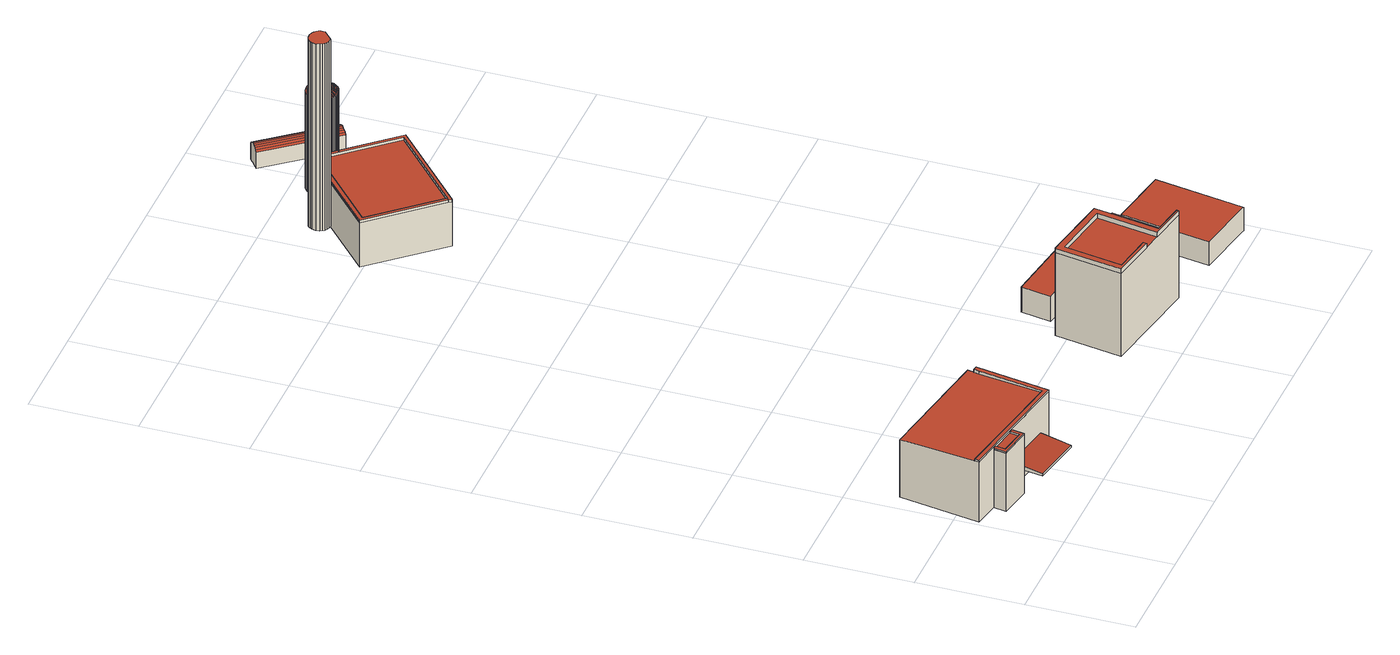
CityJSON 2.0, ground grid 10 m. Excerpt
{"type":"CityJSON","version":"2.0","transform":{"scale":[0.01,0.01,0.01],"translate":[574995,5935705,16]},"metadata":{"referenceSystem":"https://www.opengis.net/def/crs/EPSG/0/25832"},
"CityObjects":{
"building1":{"type":"Building","attributes":{"Grundfläche 2D":"97.627231","Grundhöhe NN":"16.037"},"children":["building1-1","building1-2","building1-3"],"geometry":[{"type":"Solid","lod":"3","boundaries":[[[[0,1,2,3,4,5]],[[6,7,8,9,10,11,12,13,14,15,16,17,18,19,18,20]],[[17,20,18]],[[21,20,17]],[[22,20,21]],[[11,10,9,8,23,24]],[[12,11,24,25]],[[3,2,1,0,26,27,28,29,16,15,14,13,12,25,30]],[[21,17,16,29,31]],[[22,21,31,32]],[[20,22,32,33]],[[6,20,33,34]],[[8,7,6,34,23]],[[4,3,30,35]],[[4,35,36,37,5]],[[26,0,5,37,36,28,27]],[[30,25,24,23,34,33,32,31,29,28,36,35]]]],"semantics":{"surfaces":[{"type":"RoofSurface"},{"type":"WallSurface"},{"type":"GroundSurface"}],"values":[[0,0,0,0,0,1,1,1,1,1,1,1,1,1,1,1,2]]}}]},
"building1-1":{"type":"BuildingInstallation","parents":["building1"],"geometry":[{"type":"MultiSurface","lod":"3","boundaries":[[[38,39,40,41,42,43,44,45]],[[0,1,42,41]],[[43,42,1,46]],[[44,43,46,47]],[[47,2,45,44]],[[2,3,38,45]],[[3,4,39,38]],[[4,5,40,39]],[[5,0,41,40]]],"semantics":{"surfaces":[{"type":"RoofSurface"},{"type":"WallSurface"}],"values":[0,1,1,1,1,1,1,1,1]}}]},
"building1-2":{"type":"BuildingInstallation","parents":["building1"],"geometry":[{"type":"MultiSurface","lod":"3","boundaries":[[[48,49,50,51,52,53,54,55,56,57,58,59,60]],[[12,13,14,15,16,56,55]],[[17,21,57,56,16]],[[21,22,58,57]],[[20,61,59,58,22]],[[48,60,59,61,62,18]],[[18,63,49,48]],[[19,64,65,51,50,49,63,66]],[[52,51,65,67]],[[53,52,67,10]],[[10,11,54,53]],[[11,12,55,54]]],"semantics":{"surfaces":[{"type":"RoofSurface"},{"type":"WallSurface"}],"values":[0,1,1,1,1,1,1,1,1,1,1,1]}}]},
"building1-3":{"type":"BuildingInstallation","parents":["building1"],"geometry":[{"type":"MultiSurface","lod":"3","boundaries":[[[37,68,69,70,26]],[[70,71,27,26]],[[68,37,26,27,72]],[[69,68,72,73]],[[70,69,73,71]],[[27,71,73,72]]],"semantics":{"surfaces":[{"type":"RoofSurface"},{"type":"WallSurface"},{"type":"OuterCeilingSurface"}],"values":[0,1,1,1,1,2]}}]},
"building2":{"type":"Building","attributes":{"Grundfläche 2D":"64.621652","Grundhöhe NN":"16.882"},"children":["building2-1"],"geometry":[{"type":"Solid","lod":"3","boundaries":[[[[74,75,76,77,78,79,80,81,82,83,84,85,86,87,88]],[[89,90,91,92,93,94,95]],[[96,97,98,99,100,101]],[[102,103,104,79,78,77]],[[104,100,80,79]],[[100,99,81,80]],[[99,98,82,81]],[[83,82,98,97]],[[84,83,97,96]],[[101,85,84,96]],[[101,105,86,85]],[[105,106,87,86]],[[106,107,108,109,75,74,88,87]],[[109,110,76,75]],[[110,102,77,76]],[[94,93,111,112]],[[95,94,112,113]],[[105,101,100,104,114,115]],[[106,105,115,111,93,116]],[[92,91,90,109,108,107,106,116,93]],[[95,117,110,109,90,89]],[[110,117,95,113,118,102]],[[114,104,103,102,118,119]],[[115,114,119,118,113,112,111]]]],"semantics":{"surfaces":[{"type":"RoofSurface"},{"type":"WallSurface"},{"type":"GroundSurface"}],"values":[[0,0,0,1,1,1,1,1,1,1,1,1,1,1,1,1,1,1,1,1,1,1,1,2]]}}]},
"building2-1":{"type":"BuildingInstallation","parents":["building2"],"geometry":[{"type":"MultiSurface","lod":"3","boundaries":[[[120,117,121,122,123,124,116]],[[117,95,89,121]],[[89,125,122,121]],[[123,122,125,91]],[[116,124,123,91,92,93]],[[94,120,116,93]],[[94,95,117,120]]],"semantics":{"surfaces":[{"type":"RoofSurface"},{"type":"WallSurface"}],"values":[0,1,1,1,1,1,1]}}]},
"building3":{"type":"Building","attributes":{"Grundfläche 2D":"22.540689","Grundhöhe NN":"16.495"},"geometry":[{"type":"Solid","lod":"3","boundaries":[[[[126,127,128,129]],[[130,131,129,128]],[[131,132,126,129]],[[132,133,127,126]],[[133,130,128,127]],[[133,132,131,130]]]],"semantics":{"surfaces":[{"type":"RoofSurface"},{"type":"WallSurface"},{"type":"GroundSurface"}],"values":[[0,1,1,1,1,2]]}}]},
"building4":{"type":"Building","attributes":{"Grundfläche 2D":"2.847819","Grundhöhe NN":"17.256"},"geometry":[{"type":"Solid","lod":"3","boundaries":[[[[134,135,136,137,138,139,140,141,142,143,144,145,146,147,148,149,150,151,152]],[[153,154,138,137]],[[154,155,139,138]],[[155,156,140,139]],[[156,157,141,140]],[[157,158,142,141]],[[158,159,143,142]],[[159,160,144,143]],[[160,161,145,144]],[[161,162,146,145]],[[162,163,147,146]],[[163,164,148,147]],[[164,165,149,148]],[[165,166,150,149]],[[166,167,151,150]],[[167,168,152,151]],[[168,169,134,152]],[[169,170,135,134]],[[170,171,136,135]],[[171,153,137,136]],[[166,165,164,163,162,161,160,159,158,157,156,155,154,153,171,170,169,168,167]]]],"semantics":{"surfaces":[{"type":"RoofSurface"},{"type":"WallSurface"},{"type":"GroundSurface"}],"values":[[0,1,1,1,1,1,1,1,1,1,1,1,1,1,1,1,1,1,1,1,2]]}}]},
"building5":{"type":"Building","attributes":{"Grundfläche 2D":"88.691536","Grundhöhe NN":"17.186"},"children":["building5-1","building5-2"],"geometry":[{"type":"Solid","lod":"3","boundaries":[[[[172,173,174,175,176,177,178,179]],[[177,176,180,181]],[[182,183,184,173,172,179,178,177,181,185]],[[175,174,173,184,186]],[[176,175,186,180]],[[183,182,185,181,180,186,184]]]],"semantics":{"surfaces":[{"type":"RoofSurface"},{"type":"WallSurface"},{"type":"GroundSurface"}],"values":[[0,1,1,1,1,2]]}}]},
"building5-1":{"type":"BuildingInstallation","parents":["building5"],"geometry":[{"type":"MultiSurface","lod":"3","boundaries":[[[187,188,189,190,191,192,193,194]],[[191,190,195,196]],[[196,197,192,191]],[[178,179,172,173,188,187,194,193]],[[173,174,189,188]]],"semantics":{"surfaces":[{"type":"RoofSurface"},{"type":"WallSurface"}],"values":[0,1,1,1,1]}}]},
"building5-2":{"type":"BuildingInstallation","parents":["building5"],"geometry":[{"type":"MultiSurface","lod":"3","boundaries":[[[198,190,189,199,200,201,193,192]],[[175,176,200,199]],[[176,177,201,200]],[[177,178,193,201]],[[192,197,202,198]],[[195,190,198,202]],[[174,175,199,189]]],"semantics":{"surfaces":[{"type":"RoofSurface"},{"type":"WallSurface"}],"values":[0,1,1,1,1,1,1]}}]},
"building6":{"type":"Building","attributes":{"Grundfläche 2D":"51.361272","Grundhöhe NN":"16.856"},"geometry":[{"type":"Solid","lod":"3","boundaries":[[[[203,204,205,206,207]],[[204,203,208,209]],[[205,204,209,210]],[[206,205,210,211]],[[203,207,206,211,212,208]],[[211,210,209,208,212]]]],"semantics":{"surfaces":[{"type":"RoofSurface"},{"type":"WallSurface"},{"type":"GroundSurface"}],"values":[[0,1,1,1,1,2]]}}]},
"building7":{"type":"Building","attributes":{"Grundfläche 2D":"6.419708","Grundhöhe NN":"17.181"},"children":["building7-1"],"geometry":[{"type":"Solid","lod":"3","boundaries":[[[[213,214,215,216,217,218,219,220,221,222,223,224,225,226,227,228,229,230,231,232,233,234,235,236,237,238,239,240,241,242,243,244,245,246,247,248,249,250,251,252,253,254,255,256,257,258,259,260,261,262,263,264,265,266,267,268,269,270,271,272,273,274,275,276,277,278,279,280,281,282,283,284,285,286,287,288,289,290,291,292]],[[293,239,238,237,294,295]],[[296,241,240,239,293,297]],[[298,243,242,241,296,299]],[[237,236,300,294]],[[300,236,235,234,301,302]],[[303,245,244,243,298,304]],[[305,247,246,245,303,306]],[[248,247,305,307]],[[308,250,249,248,307,309]],[[310,252,251,250,308,311]],[[253,252,310,312]],[[313,255,254,253,312,314]],[[315,257,256,255,313,316]],[[258,257,315,317]],[[259,258,317,318]],[[319,261,260,259,318,320]],[[321,263,262,261,319,322]],[[323,265,264,263,321,324]],[[266,265,323,325]],[[267,266,325,326]],[[327,269,268,267,326,328]],[[329,271,270,269,327,330]],[[331,273,272,271,329,332]],[[333,275,274,273,331,334]],[[335,277,276,275,333,336]],[[337,279,278,277,335,338]],[[339,281,280,279,337,340]],[[341,283,282,281,339,342]],[[343,285,284,283,341,344]],[[345,287,286,285,343,346]],[[288,287,345,347]],[[348,290,289,288,347,349]],[[350,292,291,290,348,351]],[[352,214,213,292,350,353]],[[215,214,352,354]],[[216,215,354,355]],[[356,218,217,216,355,357]],[[358,220,219,218,356,359]],[[221,220,358,360]],[[222,221,360,361]],[[362,224,223,222,361,363]],[[364,226,225,224,362,365]],[[366,228,227,226,364,367]],[[368,230,229,228,366,369]],[[370,232,231,230,368,371]],[[301,234,233,232,370,372]],[[369,366,367,364,365,362,363,361,360,358,359,356,357,355,354,352,353,350,351,348,349,347,345,346,343,344,341,342,339,340,337,338,335,336,333,334,331,332,329,330,327,328,326,325,323,324,321,322,319,320,318,317,315,316,313,314,312,310,311,308,309,307,305,306,303,304,298,299,296,297,293,295,294,300,302,301,372,370,371,368]]]],"semantics":{"surfaces":[{"type":"RoofSurface"},{"type":"WallSurface"},{"type":"GroundSurface"}],"values":[[0,1,1,1,1,1,1,1,1,1,1,1,1,1,1,1,1,1,1,1,1,1,1,1,1,1,1,1,1,1,1,1,1,1,1,1,1,1,1,1,1,1,1,1,1,1,1,2]]}}]},
"building7-1":{"type":"BuildingInstallation","parents":["building7"],"geometry":[{"type":"MultiSurface","lod":"3","boundaries":[[[373,374,375,376,377,378]],[[379,380,381,382,383,384,385,386]],[[387,386,385,384]],[[388,389,390,391,392,382,381,380]],[[393,394,395,396,397,398,399]],[[400,397,396,401,402,403,404]],[[404,403,402,405,406,407]],[[408,406,405,409,410,411,412]],[[413,412,411,410,414,415,416,417]],[[418,419,420,421]],[[422,423,424,425,426,427,428]],[[429,430,431,432,433,428,427,426]],[[430,434,435,436,437,438,432,431]],[[439,440,441,442,437,436,435]],[[443,444,445,446,447,448,441,440]],[[449,450,446,445,444,451,452,453]],[[452,451,454,453]],[[455,456,457,458,459,460,461,462]],[[463,462,461,460,464,465,466,467]],[[468,469,470,471,472,473,474,475]],[[476,473,472,471,477,478,479,480]],[[481,482,483,484,485,486,487,488]],[[489,490,491,492,493,484,483,482]],[[494,495,496]],[[497,498,499,494,500,501,502]],[[494,499,495]],[[503,504,505,506,507,508,509,510]],[[511,512,513,514,506,505,504]],[[515,516,517,518,519,520,521,522,523]],[[524,525,526,527,528,518,517,516]],[[529,530,531,532,533,527,526,525]],[[534,374,373,535,536,537,538]],[[539,540,541,446,450,449,453,456]],[[540,539,542,543,541]],[[462,544,545,539,456,455]],[[545,544,546,542,539]],[[547,544,462,463,467]],[[544,547,548,546]],[[475,549,547,467,550]],[[547,549,551,548]],[[473,552,549,475,474]],[[552,553,551,549]],[[480,554,552,473,476]],[[554,555,553,552]],[[556,557,554,480,558,559]],[[557,560,555,554]],[[556,560,557]],[[561,556,559,562,486]],[[556,561,563,560]],[[564,565,561,486,485,484]],[[561,565,564,566,563]],[[492,567,568,564,484,493]],[[564,568,567,569,566]],[[498,570,567,492,571]],[[567,570,572,569]],[[573,574,570,498,497,502]],[[574,572,570]],[[574,573,575,572]],[[508,576,573,502,577]],[[576,578,575,573]],[[579,576,508,507,506]],[[576,579,580,578]],[[581,579,506,582,583]],[[579,581,584,580]],[[585,581,583,586,587]],[[581,585,588,584]],[[589,585,587,590,521]],[[585,589,591,588]],[[592,589,521,519,518]],[[589,592,593,591]],[[527,594,592,518,528]],[[592,594,595,593]],[[532,596,594,527,533]],[[594,596,597,595]],[[598,599,596,532,600,536]],[[596,599,601,597]],[[598,601,599]],[[602,598,536,535,373]],[[598,602,603,601]],[[604,605,602,373,378]],[[605,604,606,603,602]],[[607,608,604,378,609]],[[604,608,607,610,606]],[[384,611,607,609,612]],[[611,613,610,607]],[[614,615,611,384,383,382]],[[615,614,616,613,611]],[[617,614,382,392,391]],[[614,617,618,616]],[[619,617,391,620,399]],[[619,621,618,617]],[[397,622,619,399,398]],[[619,622,623,621]],[[404,624,622,397,400]],[[622,624,625,623]],[[406,626,624,404,407]],[[626,627,625,624]],[[412,628,626,406,408]],[[628,629,627,626]],[[417,630,628,412,413]],[[630,631,629,628]],[[632,630,417,633,634]],[[632,635,631,630]],[[421,636,637,632,634,638]],[[637,636,639,635,632]],[[640,641,636,421,642]],[[636,641,643,639]],[[422,644,641,640,645]],[[641,644,646,643]],[[647,648,644,422,428]],[[648,647,649,646,644]],[[647,428,433,650]],[[650,651,649,647]],[[437,652,650,433,432,438]],[[652,653,651,650]],[[654,655,652,437,442]],[[652,655,654,656,653]],[[446,541,657,654,442,448,447]],[[657,541,658,656,654]],[[543,658,541]],[[458,457,456,453,454,451]],[[466,465,659,469,468,475,550,467]],[[558,480,479,478,660,661,662,559]],[[562,559,662,661,663,488,487,486]],[[571,492,491,490,664,496,495,498]],[[495,499,498]],[[577,502,501,500,665,510,509,508]],[[583,582,506,514,513]],[[586,583,513,512,666,667,668,587]],[[668,667,669,523,522,521,590,587]],[[521,520,519]],[[600,532,531,530,670,538,537,536]],[[671,672,673,609,378,377,376]],[[612,609,673,672,674,386,387,384]],[[620,391,390,389,675,394,393,399]],[[676,677,678,634,633,417,416,415]],[[419,418,421,638,634,678,677]],[[679,680,681,640,642,421,420,419]],[[645,640,681,680,682,424,423,422]],[[442,441,448]],[[683,684,685,686]],[[687,688,684,683]],[[689,686,685,690]],[[689,690,691,692]],[[693,692,691,694]],[[695,693,694,696]],[[695,696,697]],[[698,697,696,699,700]],[[701,702,703,700,699,704]],[[704,705,701]],[[706,701,705,707,708]],[[709,708,707,710,711]],[[711,710,712]],[[710,713,712]],[[714,712,713,715,716]],[[717,716,715,718,719]],[[720,719,718,721,722]],[[722,721,723,724]],[[725,724,723,726]],[[727,725,726,728]],[[729,727,728,730]],[[731,729,730,732]],[[733,731,732,734,735]],[[736,735,734,737]],[[738,736,737,739]],[[740,741,738,739,742]],[[743,744,740,742,745]],[[743,745,746,747]],[[748,749,747,746,750]],[[751,748,750,752,753]],[[753,752,754]],[[755,754,752,756]],[[757,755,756,758]],[[759,757,758,760]],[[759,760,761,762]],[[763,762,761,764]],[[765,763,764,766]],[[765,766,767]],[[767,766,768]],[[768,766,769,770]],[[771,770,769,772,773]],[[774,773,772,775]],[[776,777,774,775,778]],[[779,780,687,683,686,689,692,693,695,697,698,700,703,702,701,706,708,709,711,712,714,716,717,719,720,722,724,725,727,729,731,733,735,736,738,741,740,744,743,747,749,748,751,753,754,755,757,759,762,763,765,767,768,770,771,773,774,777,776,781,782,783,784]],[[781,776,778,785,782]],[[782,785,786,783]],[[784,783,786,787,779]],[[780,779,787,688]],[[780,688,687]],[[690,685,542,546]],[[542,685,684,658,543]],[[690,546,548,691]],[[694,691,548,551]],[[696,694,551,553]],[[699,696,553,555]],[[704,699,555,560]],[[705,704,560,563]],[[707,705,563,566]],[[710,707,566,569]],[[713,710,569,572]],[[715,713,572,575]],[[718,715,575,578]],[[721,718,578,580]],[[721,580,584,723]],[[723,584,588,726]],[[728,726,588,591]],[[730,728,591,593]],[[730,593,595,732]],[[732,595,597,734]],[[737,734,597,601]],[[739,737,601,603]],[[742,739,603,606]],[[742,606,610,745]],[[746,745,610,613]],[[746,613,616,750]],[[752,750,616,618]],[[756,752,618,621]],[[758,756,621,623]],[[760,758,623,625]],[[761,760,625,627]],[[764,761,627,629]],[[764,629,631,766]],[[769,766,631,635]],[[769,635,639,772]],[[775,772,639,643]],[[778,775,643,646]],[[785,778,646,649]],[[785,649,651,786]],[[787,786,651,653]],[[787,653,656,688]],[[684,688,656,658]],[[788,789,790,389,388,380]],[[790,791,792,394,675,389]],[[792,793,794,396,395,394]],[[794,795,796,402,401,396]],[[797,405,402,796]],[[798,799,800,672,671,376]],[[800,801,802,386,674,672]],[[802,803,788,380,379,386]],[[804,805,477,471]],[[805,806,478,477]],[[806,807,808,661,660,478]],[[808,809,810,488,663,661]],[[810,811,812,482,481,488]],[[812,813,814,490,489,482]],[[815,496,664,490,814,816]],[[815,817,494,496]],[[817,818,500,494]],[[818,819,820,510,665,500]],[[510,820,821,504,503]],[[821,822,823,512,511,504]],[[823,824,825,667,666,512]],[[667,825,826,523,669]],[[826,827,515,523]],[[827,828,516,515]],[[828,829,830,525,524,516]],[[830,831,832,530,529,525]],[[832,833,834,538,670,530]],[[834,835,836,374,534,538]],[[836,837,798,376,375,374]],[[797,838,839,410,409,405]],[[839,840,841,415,414,410]],[[841,842,843,677,676,415]],[[843,844,419,677]],[[844,845,846,680,679,419]],[[847,424,682,680,846,848]],[[849,426,425,424,847,850]],[[849,851,429,426]],[[851,852,430,429]],[[434,430,852,853]],[[853,854,435,434]],[[854,855,439,435]],[[855,856,440,439]],[[856,857,858,444,443,440]],[[858,859,860,458,451,444]],[[860,861,862,460,459,458]],[[863,465,464,460,862,864]],[[863,865,866,469,659,465]],[[866,867,804,471,470,469]]],"semantics":{"surfaces":[{"type":"RoofSurface"},{"type":"WallSurface"}],"values":[0,0,0,0,0,0,0,0,0,0,0,0,0,0,0,0,0,0,0,0,0,0,0,0,0,0,0,0,0,0,0,0,0,0,0,0,0,0,0,0,0,0,0,0,0,0,0,0,0,0,0,0,0,0,0,0,0,0,0,0,0,0,0,0,0,0,0,0,0,0,0,0,0,0,0,0,0,0,0,0,0,0,0,0,0,0,0,0,0,0,0,0,0,0,0,0,0,0,0,0,0,0,0,0,0,0,0,0,0,0,0,0,0,0,0,0,0,0,0,0,0,0,0,0,0,0,0,0,0,0,0,0,0,0,0,0,0,0,0,0,0,0,0,0,0,0,0,0,0,0,0,0,0,0,0,0,0,0,0,0,0,0,0,0,0,0,0,0,0,0,0,0,0,0,0,0,0,0,0,0,0,0,0,0,0,0,0,0,0,0,0,0,0,0,0,0,0,0,0,0,0,0,0,0,0,0,0,0,0,0,0,0,0,0,0,0,0,0,0,0,0,0,0,0,0,0,0,0,0,0,0,1,1,1,1,1,1,1,1,1,1,1,1,1,1,1,1,1,1,1,1,1,1,1,1,1,1,1,1,1,1,1,1,1,1,1,1,1,1,1,1,1,1,1,1,1,1,1,1]}}]},
"building8":{"type":"Building","attributes":{"Grundfläche 2D":"12.125253","Grundhöhe NN":"16.874"},"geometry":[{"type":"Solid","lod":"3","boundaries":[[[[868,869,870,871]],[[872,869,868,873]],[[874,872,873,875]],[[876,874,875,877]],[[878,876,877,879]],[[880,878,879,881]],[[882,880,881,883]],[[884,882,883,885]],[[871,870,886,887]],[[888,889,890,891,892,893,894,885,883,881,879,877,875,873,868,871,887,895]],[[884,885,894,896]],[[897,898,899,886,870,869,872,874,876,878,880,882,884,896,900]],[[898,897,900,896,894,893,892,891,890,889,888,895,887,886,899]]]],"semantics":{"surfaces":[{"type":"RoofSurface"},{"type":"WallSurface"},{"type":"GroundSurface"}],"values":[[0,0,0,0,0,0,0,0,1,1,1,1,2]]}}]}
},
"vertices":[
[603,688,605],[569,694,605],[326,736,605],[294,741,605],[273,619,605],[582,566,605],[1340,1349,605],[1331,1350,605],[172,1544,597],[161,1479,600],[52,825,621],[45,786,622],[45,783,622],[294,741,622],[603,688,622],[1092,605,622],[1242,580,622],[1249,621,621],[1312,1237,609],[646,724,621],[1329,1285,607],[1360,1278,600],[1361,1279,599],[172,1544,4],[45,786,4],[45,783,4],[603,688,291],[603,688,241],[603,688,4],[1242,580,4],[294,741,4],[1360,1278,4],[1361,1279,4],[1329,1285,4],[1340,1349,4],[273,619,4],[582,566,4],[582,566,279],
[294,741,620],[273,619,620],[582,566,620],[603,688,620],[569,694,620],[553,600,620],[309,641,620],[326,736,620],[553,600,605],[309,641,605],
[1312,1237,640],[1209,628,640],[580,735,640],[577,735,640],[576,736,640],[52,825,640],[45,786,640],[45,783,640],[1242,580,640],[1360,1278,640],[1361,1279,640],[1321,1286,640],[1319,1277,640],[1321,1286,607],[1319,1277,608],[1209,628,621],[580,735,621],[577,735,621],[1106,645,621],[576,736,621],
[553,391,262],[1042,305,261],[1092,605,291],[1092,605,241],[553,391,241],[1042,305,241],
[3615,300,989],[3360,342,989],[3464,960,989],[2789,1073,989],[2788,1071,989],[2682,437,989],[3115,364,989],[3121,396,989],[2740,457,989],[2834,1004,989],[3397,911,989],[3298,334,989],[3670,271,989],[3673,290,989],[3616,300,989],[3454,901,669],[3360,342,669],[3615,300,669],[3616,300,669],[3673,290,669],[3777,908,669],[3464,960,669],[3397,911,944],[2834,1004,944],[2740,457,944],[3121,396,944],[3115,364,944],[3298,334,944],[2789,1073,944],[2788,1071,944],[2682,437,944],[3670,271,944],[3673,290,944],[3616,300,944],[3615,300,944],[3360,342,944],[3464,960,944],[3673,290,88],[3777,908,88],[3464,960,88],[2682,437,88],[3670,271,88],[3673,290,750],[3464,960,750],[2789,1073,88],[2788,1071,88],
[3777,908,750],[3454,901,750],[3708,859,750],[3615,300,750],[3616,300,750],[3708,859,669],
[3075,1480,309],[3027,1198,309],[3802,1065,341],[3851,1347,341],[3802,1065,50],[3851,1347,50],[3075,1480,50],[3027,1198,50],
[2142,7438,2053],[2159,7425,2053],[2178,7416,2053],[2216,7410,2053],[2310,7494,2053],[2309,7533,2053],[2302,7552,2053],[2290,7570,2053],[2275,7585,2053],[2258,7597,2053],[2221,7607,2053],[2183,7603,2053],[2164,7595,2053],[2146,7583,2053],[2132,7567,2053],[2122,7549,2053],[2113,7511,2053],[2120,7474,2053],[2129,7455,2053],[2216,7410,126],[2310,7494,126],[2309,7533,126],[2302,7552,126],[2290,7570,126],[2275,7585,126],[2258,7597,126],[2221,7607,126],[2183,7603,126],[2164,7595,126],[2146,7583,126],[2132,7567,126],[2122,7549,126],[2113,7511,126],[2120,7474,126],[2129,7455,126],[2142,7438,126],[2159,7425,126],[2178,7416,126],
[2216,7410,575],[1729,6976,575],[2271,6368,575],[2293,6343,575],[3074,7040,575],[2510,7672,575],[2486,7650,575],[2337,7518,575],[3074,7040,119],[2510,7672,119],[2337,7518,119],[2216,7410,119],[1729,6976,119],[2486,7650,119],[2293,6343,119],
[2216,7410,600],[1729,6976,600],[2271,6368,600],[2295,6389,600],[1776,6971,600],[2509,7624,600],[2486,7650,600],[2337,7518,600],[2295,6389,575],[1776,6971,575],[2509,7624,575],
[3027,7042,600],[2293,6343,600],[3074,7040,600],[2510,7672,600],[3027,7042,575],
[4809,91,329],[4951,936,329],[4359,1035,329],[4218,190,329],[4794,94,329],[4809,91,86],[4951,936,86],[4359,1035,86],[4218,190,86],[4794,94,86],
[2635,7617,1112],[2641,7606,1112],[2643,7603,1112],[2652,7591,1112],[2655,7588,1112],[2666,7577,1112],[2669,7575,1112],[2681,7565,1112],[2685,7563,1112],[2699,7554,1112],[2703,7553,1112],[2718,7547,1112],[2722,7546,1112],[2738,7542,1112],[2742,7541,1112],[2758,7540,1112],[2762,7540,1112],[2778,7541,1112],[2782,7541,1112],[2797,7544,1112],[2801,7545,1112],[2815,7550,1112],[2819,7552,1112],[2831,7558,1112],[2858,7577,1112],[2862,7582,1112],[2880,7601,1112],[2882,7606,1112],[2889,7617,1112],[2891,7620,1112],[2896,7634,1112],[2898,7638,1112],[2902,7653,1112],[2903,7657,1112],[2905,7672,1112],[2905,7693,1112],[2903,7709,1112],[2902,7713,1112],[2897,7729,1112],[2896,7733,1112],[2888,7751,1112],[2879,7765,1112],[2877,7768,1112],[2867,7780,1112],[2864,7783,1112],[2853,7793,1112],[2850,7796,1112],[2840,7803,1112],[2836,7806,1112],[2812,7817,1112],[2806,7819,1112],[2779,7825,1112],[2774,7826,1112],[2759,7826,1112],[2756,7826,1112],[2741,7825,1112],[2737,7824,1112],[2722,7820,1112],[2718,7820,1112],[2704,7814,1112],[2700,7812,1112],[2686,7804,1112],[2682,7802,1112],[2669,7792,1112],[2666,7789,1112],[2654,7777,1112],[2652,7774,1112],[2642,7761,1112],[2640,7758,1112],[2632,7743,1112],[2631,7740,1112],[2625,7725,1112],[2624,7722,1112],[2621,7707,1112],[2620,7703,1112],[2619,7686,1112],[2619,7680,1112],[2622,7653,1112],[2624,7646,1112],[2632,7622,1112],[2880,7601,118],[2858,7577,118],[2862,7582,118],[2889,7617,118],[2882,7606,118],[2896,7634,118],[2891,7620,118],[2831,7558,118],[2815,7550,118],[2819,7552,118],[2902,7653,118],[2898,7638,118],[2905,7672,118],[2903,7657,118],[2905,7693,118],[2902,7713,118],[2903,7709,118],[2896,7733,118],[2897,7729,118],[2888,7751,118],[2877,7768,118],[2879,7765,118],[2864,7783,118],[2867,7780,118],[2853,7793,118],[2850,7796,118],[2836,7806,118],[2840,7803,118],[2806,7819,118],[2812,7817,118],[2774,7826,118],[2779,7825,118],[2759,7826,118],[2756,7826,118],[2737,7824,118],[2741,7825,118],[2718,7820,118],[2722,7820,118],[2700,7812,118],[2704,7814,118],[2682,7802,118],[2686,7804,118],[2666,7789,118],[2669,7792,118],[2652,7774,118],[2654,7777,118],[2640,7758,118],[2642,7761,118],[2631,7740,118],[2632,7743,118],[2624,7722,118],[2625,7725,118],[2620,7703,118],[2621,7707,118],[2619,7686,118],[2622,7653,118],[2619,7680,118],[2632,7622,118],[2624,7646,118],[2641,7606,118],[2635,7617,118],[2643,7603,118],[2652,7591,118],[2666,7577,118],[2655,7588,118],[2681,7565,118],[2669,7575,118],[2685,7563,118],[2699,7554,118],[2718,7547,118],[2703,7553,118],[2738,7542,118],[2722,7546,118],[2758,7540,118],[2742,7541,118],[2778,7541,118],[2762,7540,118],[2797,7544,118],[2782,7541,118],[2801,7545,118],
[2810,7594,1134],[2824,7570,1115],[2828,7574,1115],[2848,7588,1115],[2840,7597,1124],[2829,7608,1134],[2878,7627,1115],[2883,7639,1115],[2871,7643,1124],[2857,7648,1134],[2852,7639,1134],[2851,7636,1134],[2865,7630,1124],[2876,7624,1115],[2865,7629,1124],[2884,7643,1115],[2888,7656,1115],[2875,7658,1124],[2860,7662,1134],[2858,7653,1134],[2877,7674,1124],[2890,7673,1115],[2890,7678,1115],[2890,7692,1115],[2862,7690,1134],[2862,7680,1134],[2862,7675,1134],[2861,7700,1134],[2888,7706,1115],[2888,7710,1115],[2875,7707,1124],[2860,7704,1134],[2882,7728,1115],[2856,7718,1134],[2858,7714,1134],[2852,7727,1134],[2877,7741,1115],[2875,7745,1115],[2864,7738,1124],[2850,7731,1134],[2845,7739,1134],[2867,7756,1115],[2865,7760,1115],[2855,7752,1124],[2843,7743,1134],[2834,7774,1124],[2841,7784,1115],[2833,7774,1124],[2824,7762,1134],[2793,7779,1134],[2797,7793,1124],[2801,7805,1115],[2777,7810,1115],[2772,7811,1115],[2771,7798,1124],[2769,7783,1134],[2760,7811,1115],[2756,7811,1115],[2757,7799,1124],[2758,7784,1134],[2761,7784,1134],[2744,7810,1115],[2740,7810,1115],[2742,7797,1124],[2745,7782,1134],[2746,7782,1134],[2727,7806,1115],[2723,7805,1115],[2727,7793,1124],[2732,7779,1134],[2714,7802,1115],[2706,7799,1115],[2711,7787,1124],[2718,7774,1134],[2725,7777,1134],[2731,7779,1134],[2711,7770,1134],[2716,7773,1134],[2694,7792,1115],[2703,7782,1124],[2709,7768,1134],[2702,7781,1124],[2697,7760,1134],[2706,7767,1134],[2697,7779,1124],[2690,7790,1115],[2679,7781,1115],[2676,7778,1115],[2684,7769,1124],[2694,7758,1134],[2687,7750,1134],[2666,7768,1115],[2663,7765,1115],[2673,7757,1124],[2684,7747,1134],[2663,7743,1124],[2652,7750,1115],[2646,7738,1115],[2644,7734,1115],[2656,7729,1124],[2669,7723,1134],[2671,7726,1134],[2676,7736,1134],[2666,7713,1134],[2640,7721,1115],[2638,7718,1115],[2651,7714,1124],[2665,7710,1134],[2634,7680,1115],[2636,7656,1115],[2649,7659,1124],[2664,7662,1134],[2662,7682,1134],[2661,7686,1134],[2646,7686,1124],[2633,7686,1115],[2639,7649,1115],[2646,7628,1115],[2658,7633,1124],[2671,7639,1134],[2665,7656,1134],[2656,7611,1115],[2664,7621,1124],[2654,7614,1115],[2679,7626,1134],[2677,7629,1134],[2665,7621,1124],[2663,7600,1115],[2673,7609,1124],[2685,7618,1134],[2679,7585,1115],[2690,7577,1115],[2697,7587,1124],[2705,7600,1134],[2697,7606,1134],[2694,7608,1134],[2684,7597,1124],[2675,7588,1115],[2693,7575,1115],[2705,7568,1115],[2711,7579,1124],[2701,7585,1124],[2745,7556,1115],[2759,7554,1115],[2759,7567,1124],[2759,7582,1134],[2749,7583,1134],[2747,7568,1124],[2745,7584,1134],[2743,7569,1124],[2741,7556,1115],[2763,7555,1115],[2777,7555,1115],[2775,7568,1124],[2773,7583,1134],[2763,7582,1134],[2781,7556,1115],[2794,7558,1115],[2791,7571,1124],[2787,7585,1134],[2778,7584,1134],[2813,7565,1115],[2803,7591,1134],[2799,7589,1134],[2805,7576,1124],[2810,7564,1115],[2715,7754,1136],[2717,7755,1136],[2726,7760,1136],[2724,7740,1144],[2725,7740,1144],[2705,7746,1136],[2713,7753,1136],[2716,7734,1144],[2696,7737,1136],[2709,7726,1144],[2689,7727,1136],[2678,7738,1134],[2704,7718,1144],[2684,7717,1136],[2699,7710,1144],[2680,7706,1136],[2696,7701,1144],[2678,7695,1136],[2678,7697,1136],[2663,7700,1134],[2662,7697,1134],[2694,7693,1144],[2677,7686,1136],[2662,7690,1134],[2694,7686,1144],[2679,7665,1136],[2677,7683,1136],[2696,7669,1144],[2686,7645,1136],[2681,7660,1136],[2701,7652,1144],[2690,7637,1136],[2673,7635,1134],[2704,7646,1144],[2697,7628,1136],[2691,7636,1136],[2710,7639,1144],[2705,7620,1136],[2687,7616,1134],[2716,7633,1144],[2714,7613,1136],[2723,7627,1144],[2724,7607,1136],[2708,7598,1134],[2718,7592,1134],[2732,7622,1144],[2736,7602,1136],[2721,7591,1134],[2731,7587,1134],[2741,7618,1144],[2748,7599,1136],[2734,7586,1134],[2751,7616,1144],[2760,7598,1136],[2760,7615,1144],[2772,7599,1136],[2770,7615,1144],[2783,7601,1136],[2779,7617,1144],[2794,7604,1136],[2792,7604,1136],[2791,7587,1134],[2787,7620,1144],[2802,7608,1136],[2793,7622,1144],[2819,7620,1136],[2804,7610,1136],[2807,7633,1144],[2833,7636,1136],[2823,7624,1136],[2845,7627,1134],[2819,7646,1144],[2837,7644,1136],[2848,7632,1134],[2822,7651,1144],[2842,7654,1136],[2838,7645,1136],[2826,7659,1144],[2845,7665,1136],[2829,7668,1144],[2847,7677,1136],[2861,7666,1134],[2830,7678,1144],[2847,7689,1136],[2830,7688,1144],[2845,7701,1136],[2829,7697,1144],[2842,7713,1136],[2826,7707,1144],[2837,7724,1136],[2822,7716,1144],[2830,7734,1136],[2817,7724,1144],[2823,7742,1136],[2837,7750,1134],[2834,7754,1134],[2811,7731,1144],[2814,7750,1136],[2816,7749,1136],[2826,7760,1134],[2804,7737,1144],[2815,7769,1134],[2807,7755,1136],[2820,7766,1134],[2799,7740,1144],[2788,7764,1136],[2800,7776,1134],[2783,7748,1144],[2767,7768,1136],[2770,7767,1136],[2766,7751,1144],[2758,7768,1136],[2759,7751,1144],[2747,7767,1136],[2750,7750,1144],[2736,7764,1136],[2741,7765,1136],[2741,7748,1144],[2734,7763,1136],[2736,7746,1144],[2655,7754,1115],[2635,7705,1115],[2635,7701,1115],[2647,7699,1124],[2634,7691,1115],[2648,7623,1115],[2666,7598,1115],[2709,7566,1115],[2722,7561,1115],[2727,7573,1124],[2727,7560,1115],[2798,7560,1115],[2853,7593,1115],[2868,7610,1115],[2857,7618,1124],[2871,7615,1115],[2888,7660,1115],[2856,7770,1115],[2854,7773,1115],[2845,7764,1124],[2833,7790,1115],[2829,7793,1115],[2822,7782,1124],[2808,7802,1115],[2744,7713,1154],[2744,7730,1147],[2734,7725,1147],[2742,7712,1154],[2753,7717,1154],[2747,7731,1147],[2738,7709,1154],[2728,7720,1147],[2723,7715,1147],[2735,7705,1154],[2732,7701,1154],[2719,7709,1147],[2730,7698,1154],[2716,7703,1147],[2730,7697,1154],[2729,7694,1154],[2713,7696,1147],[2728,7692,1154],[2727,7687,1154],[2727,7688,1154],[2728,7690,1154],[2712,7690,1147],[2712,7686,1147],[2727,7684,1154],[2713,7672,1147],[2728,7676,1154],[2729,7673,1154],[2717,7659,1147],[2731,7665,1154],[2732,7664,1154],[2719,7656,1147],[2733,7662,1154],[2723,7651,1147],[2735,7661,1154],[2736,7659,1154],[2728,7646,1147],[2738,7657,1154],[2739,7657,1154],[2733,7641,1147],[2742,7654,1154],[2740,7638,1147],[2746,7651,1154],[2751,7650,1154],[2746,7635,1147],[2756,7648,1154],[2754,7633,1147],[2761,7648,1154],[2761,7633,1147],[2766,7648,1154],[2768,7633,1147],[2769,7649,1154],[2775,7634,1147],[2771,7649,1154],[2775,7650,1154],[2781,7636,1147],[2776,7651,1154],[2784,7638,1147],[2785,7657,1154],[2779,7653,1154],[2795,7646,1147],[2792,7665,1154],[2787,7659,1154],[2805,7656,1147],[2807,7659,1147],[2793,7667,1154],[2795,7671,1154],[2794,7668,1154],[2809,7666,1147],[2795,7673,1154],[2811,7672,1147],[2796,7675,1154],[2796,7676,1154],[2797,7680,1154],[2812,7679,1147],[2797,7685,1154],[2812,7686,1147],[2796,7690,1154],[2811,7694,1147],[2809,7701,1147],[2795,7695,1154],[2793,7700,1154],[2806,7707,1147],[2791,7703,1154],[2802,7713,1147],[2790,7704,1154],[2788,7706,1154],[2798,7718,1147],[2787,7708,1154],[2785,7709,1154],[2793,7723,1147],[2784,7711,1154],[2782,7712,1154],[2790,7725,1147],[2773,7716,1154],[2775,7715,1154],[2777,7731,1147],[2756,7718,1154],[2754,7717,1154],[2765,7718,1154],[2762,7718,1154],[2761,7718,1154],[2758,7718,1154],[2764,7733,1147],[2760,7733,1147],[2753,7733,1147],[2883,7639,1112],[2884,7643,1112],[2888,7656,1112],[2888,7660,1112],[2890,7673,1112],[2890,7678,1112],[2890,7692,1112],[2888,7706,1112],[2888,7710,1112],[2882,7728,1112],[2848,7588,1112],[2853,7593,1112],[2868,7610,1112],[2871,7615,1112],[2876,7624,1112],[2878,7627,1112],[2644,7734,1112],[2640,7721,1112],[2638,7718,1112],[2635,7705,1112],[2635,7701,1112],[2634,7691,1112],[2633,7686,1112],[2634,7680,1112],[2636,7656,1112],[2639,7649,1112],[2646,7628,1112],[2654,7614,1112],[2648,7623,1112],[2656,7611,1112],[2663,7600,1112],[2666,7598,1112],[2675,7588,1112],[2690,7577,1112],[2693,7575,1112],[2705,7568,1112],[2709,7566,1112],[2722,7561,1112],[2741,7556,1112],[2745,7556,1112],[2759,7554,1112],[2763,7555,1112],[2777,7555,1112],[2781,7556,1112],[2794,7558,1112],[2798,7560,1112],[2810,7564,1112],[2813,7565,1112],[2824,7570,1112],[2828,7574,1112],[2877,7741,1112],[2875,7745,1112],[2867,7756,1112],[2865,7760,1112],[2856,7770,1112],[2854,7773,1112],[2841,7784,1112],[2833,7790,1112],[2829,7793,1112],[2801,7805,1112],[2808,7802,1112],[2772,7811,1112],[2777,7810,1112],[2760,7811,1112],[2756,7811,1112],[2744,7810,1112],[2740,7810,1112],[2727,7806,1112],[2723,7805,1112],[2714,7802,1112],[2706,7799,1112],[2694,7792,1112],[2690,7790,1112],[2679,7781,1112],[2676,7778,1112],[2663,7765,1112],[2666,7768,1112],[2655,7754,1112],[2652,7750,1112],[2646,7738,1112],
[3388,7699,268],[2886,8325,268],[2876,8317,249],[3378,7691,249],[2901,8337,282],[3402,7710,282],[2918,8350,291],[3419,7724,291],[2934,8363,294],[3437,7738,294],[2953,8378,291],[3454,7752,291],[2969,8392,282],[3471,7765,282],[2984,8403,268],[3485,7777,268],[2994,8412,249],[3496,7785,249],[2876,8317,87],[3378,7691,87],[3402,7710,87],[3419,7724,87],[3437,7738,87],[3454,7752,87],[3471,7765,87],[3485,7777,87],[3496,7785,87],[3388,7699,87],[2994,8412,87],[2953,8378,87],[2918,8350,87],[2901,8337,87],[2969,8392,87]
]}
